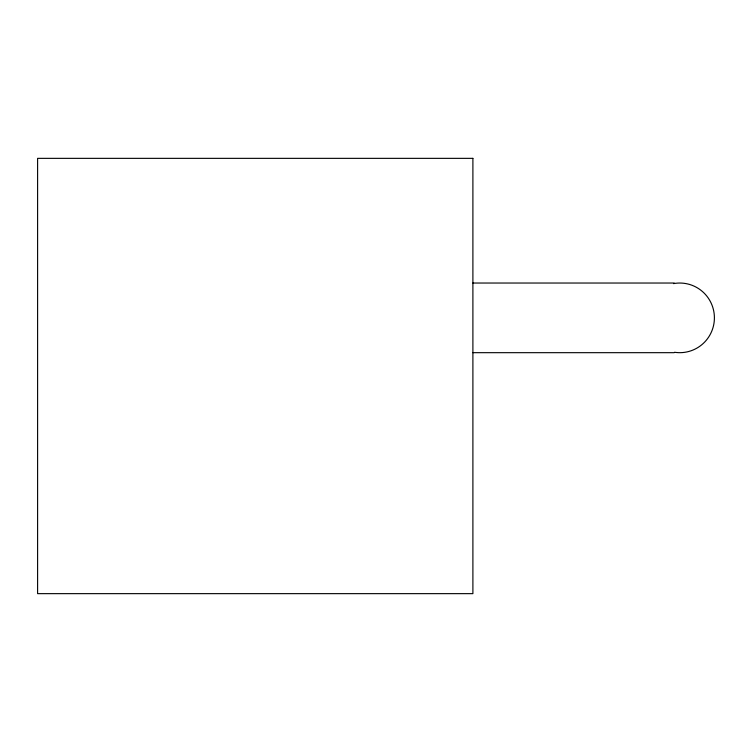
<?xml version="1.0" encoding="UTF-8"?>
<svg xmlns="http://www.w3.org/2000/svg" width="752" height="752" viewBox="0 0 752 752"><rect width="100%" height="100%" fill="white"/><g stroke="black" fill="none" stroke-linecap="round" stroke-linejoin="round"><path stroke-width="1.13" d="M472.895 283.034L674.215 283.034M472.895 352.679L674.215 352.679M673.491 283.617A34.827 34.611 -90 0 1 714.4 317.316A34.827 34.611 -90 0 1 674.544 352.274M472.895 158.352L37.6 158.352L37.6 593.648L472.895 593.648L472.895 158.352"/></g></svg>
